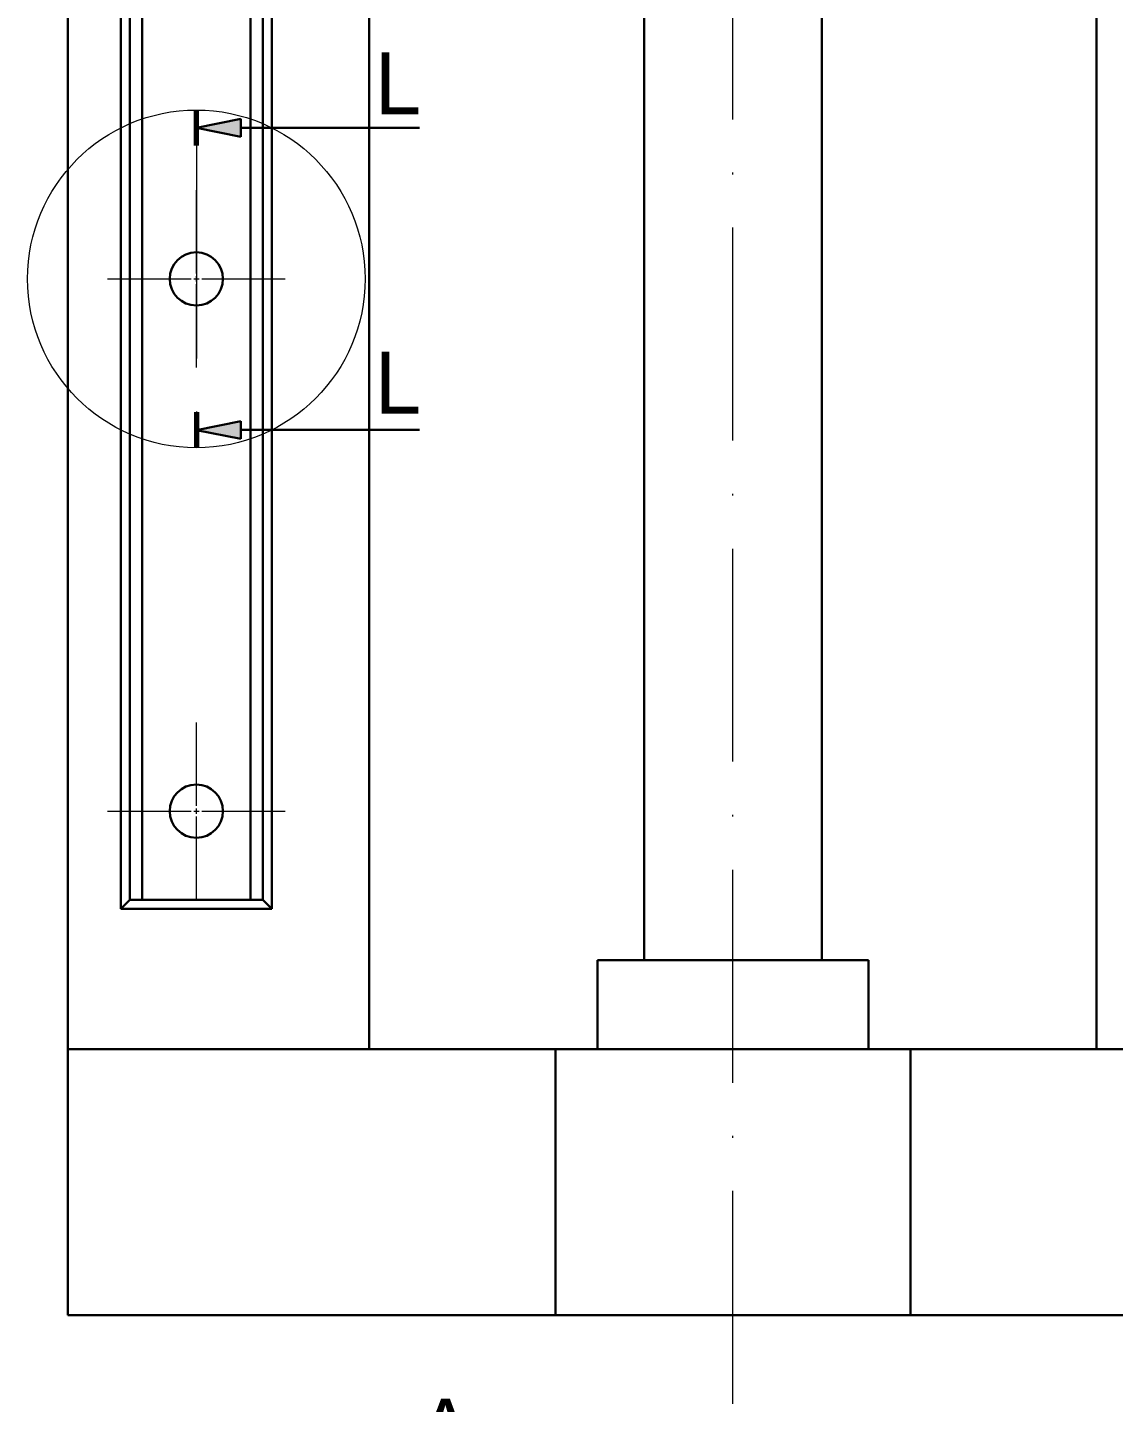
# Model space of a CAD drawing. Header units: millimetres. Extents: x 587 to 10361, y -8386 to 1488.
# Drawn here: x 3580.5 to 3641.8, y 417.8 to 495.3 of the extents above; entities that cross this region are included whole.
import ezdxf

# ---------------------------------------------------------------- set-up
doc = ezdxf.new("R2010")
doc.units = ezdxf.units.MM
doc.linetypes.add('ACAD_ISO10W100', pattern=[18, 12, -3, 0, -3])
for name, color, linetype, lineweight in [('Bgruba', 130, 'Continuous', 70), ('Gruba', 7, 'Continuous', 30), ('Przekrój', 50, 'Continuous', 15), ('Symetria', 210, 'ACAD_ISO10W100', 0), ('Wymiar', 3, 'Continuous', 20)]:
    doc.layers.add(name, color=color, linetype=linetype, lineweight=lineweight)

# ---------------------------------------------------------------- blocks, each defined once
blk = doc.blocks.new('*U81')
at = {"layer": 'Symetria', "color": 0, "transparency": 16777216}
for p, q in [((0, 0.3), (0, 5)), ((-5, 0), (-0.3, 0)), ((0.3, 0), (5, 0)), ((0, -5), (0, -0.3))]:
    blk.add_line(p, q, dxfattribs=at)
at = {"layer": 'Symetria', "color": 0, "linetype": 'Continuous', "transparency": 16777216}
for p, q in [((-0.15, 0), (0.15, 0)), ((0, -0.15), (0, 0.15))]:
    blk.add_line(p, q, dxfattribs=at)
blk = doc.blocks.new('*U82')
at = {"layer": 'Symetria', "color": 0, "transparency": 16777216}
for p, q in [((0, 0.3), (0, 5)), ((-5, 0), (-0.3, 0)), ((0.3, 0), (5, 0)), ((0, -5), (0, -0.3))]:
    blk.add_line(p, q, dxfattribs=at)
at = {"layer": 'Symetria', "color": 0, "linetype": 'Continuous', "transparency": 16777216}
for p, q in [((-0.15, 0), (0.15, 0)), ((0, -0.15), (0, 0.15))]:
    blk.add_line(p, q, dxfattribs=at)

msp = doc.modelspace()

# ---------------------------------------------------------------- hatches: boundary and pattern name
at = {"layer": 'Gruba'}
h = msp.add_hatch(color=256, dxfattribs=at)
h.dxf.hatch_style = 1
h.paths.add_polyline_path([(3592.564, 489.62), (3592.564, 490.12), (3590.064, 489.621), (3592.563, 489.12)])
h.paths.add_polyline_path([(3592.564, 472.587), (3592.563, 473.087), (3590.064, 472.586), (3592.564, 472.087)])
h.paths.add_polyline_path([(3620.314, 818.309), (3612.814, 819.813), (3612.814, 818.313), (3612.813, 816.813)])
h.paths.add_polyline_path([(3612.814, 414.199), (3612.814, 412.699), (3612.813, 411.199), (3620.314, 412.695)])
h.paths.add_polyline_path([(3588.247, 327.63), (3586.997, 327.381), (3588.247, 327.13), (3588.247, 327.38)])
h.paths.add_polyline_path([(3588.247, 322.222), (3586.997, 321.972), (3588.247, 321.722), (3588.247, 321.972)])

# ---------------------------------------------------------------- linework, layer by layer
at = {"layer": 'Bgruba'}
for p, q in [((3590.064, 488.621), (3590.064, 490.621)), ((3590.064, 473.586), (3590.064, 471.586))]:
    msp.add_line(p, q, dxfattribs=at)
at = {"layer": 'Gruba'}
for p, q in [((3599.814, 437.695), (3599.814, 519.037)), ((3640.814, 519.037), (3640.814, 437.695)), ((3615.314, 516.537), (3615.314, 442.695)), ((3625.314, 516.537), (3625.314, 442.695)), ((3582.814, 515.756), (3582.814, 437.695)), ((3585.814, 515.902), (3585.814, 445.603)), ((3586.314, 446.103), (3586.314, 515.902)), ((3587.017, 446.103), (3587.017, 515.902)), ((3593.111, 446.103), (3593.111, 515.902)), ((3593.814, 446.103), (3593.814, 515.902)), ((3594.314, 445.603), (3594.314, 515.902)), ((3590.064, 489.621), (3592.564, 490.12)), ((3592.564, 490.12), (3592.564, 489.62)), ((3592.563, 489.12), (3590.064, 489.621)), ((3592.564, 489.62), (3592.563, 489.12)), ((3602.647, 489.618), (3592.564, 489.62)), ((3592.563, 473.087), (3590.064, 472.586)), ((3592.564, 472.587), (3592.563, 473.087)), ((3590.064, 472.586), (3592.564, 472.087)), ((3602.647, 472.589), (3592.564, 472.587)), ((3592.564, 472.087), (3592.564, 472.587)), ((3586.314, 446.103), (3585.814, 445.603)), ((3586.43, 446.103), (3586.314, 446.103)), ((3586.962, 446.103), (3586.43, 446.103)), ((3587.003, 446.103), (3586.962, 446.103)), ((3587.003, 446.103), (3587.017, 446.103)), ((3587.017, 446.103), (3593.111, 446.103)), ((3593.111, 446.103), (3593.124, 446.103)), ((3593.165, 446.103), (3593.124, 446.103)), ((3593.697, 446.103), (3593.165, 446.103)), ((3593.814, 446.103), (3593.697, 446.103)), ((3594.314, 445.603), (3593.814, 446.103)), ((3585.814, 445.603), (3594.314, 445.603)), ((3627.944, 442.695), (3612.684, 442.695)), ((3612.684, 437.695), (3612.684, 442.695)), ((3627.944, 437.695), (3627.944, 442.695)), ((3582.814, 437.695), (3610.314, 437.695)), ((3582.814, 422.695), (3582.814, 437.695)), ((3630.314, 437.695), (3610.314, 437.695)), ((3610.314, 437.695), (3610.314, 422.695)), ((3630.314, 437.695), (3657.814, 437.695)), ((3630.314, 422.695), (3630.314, 437.695)), ((3582.814, 422.695), (3610.314, 422.695)), ((3610.314, 422.695), (3630.314, 422.695)), ((3630.314, 422.695), (3657.814, 422.695))]:
    msp.add_line(p, q, dxfattribs=at)
for centre in [(3590.064, 481.103), (3590.064, 451.103)]:
    msp.add_circle(centre, 1.5, dxfattribs=at)
at = {"layer": 'Przekrój'}
msp.add_circle((3590.064, 481.103), 9.518, dxfattribs=at)
at = {"layer": 'Symetria'}
for p, q in [((3620.314, 417.695), (3620.314, 811.103)), ((3590.064, 488.621), (3590.064, 473.586))]:
    msp.add_line(p, q, dxfattribs=at)

# ---------------------------------------------------------------- block references
for name, p in [('*U82', (3590.064, 481.103)), ('*U81', (3590.064, 451.103))]:
    msp.add_blockref(name, p, dxfattribs=at)

# ---------------------------------------------------------------- texts
at = {"layer": 'Wymiar', "char_height": 3.5, "attachment_point": 1}
for s, width, insert in [('L', 4.11706, (3600.129, 493.881)), ('L', 4.11706, (3600.129, 477.011)), ('A', 11.71403, (3602.536, 417.989))]:
    msp.add_mtext_dynamic_manual_height_columns(s, width=width, gutter_width=12.5, heights=[0], dxfattribs=dict(at, insert=insert))

doc.saveas('drawing.dxf')
